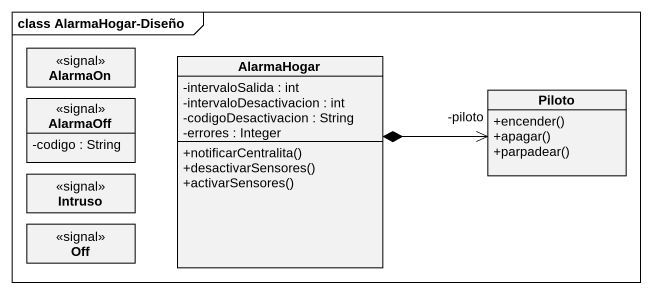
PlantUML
@startuml
mainframe class AlarmaHogar-Diseño
hide circle
hide empty members
skinparam classAttributeIconSize 0
class AlarmaOn <<signal>>
class AlarmaOff <<signal>> {
  -codigo : String
}
class AlarmaHogar {
  -intervaloSalida : int
  -intervaloDesactivacion : int
  -codigoDesactivacion : String
  -errores : Integer
  +notificarCentralita()
  +desactivarSensores()
  +activarSensores()
}
class Piloto {
  +encender()
  +apagar()
  +parpadear()
}
class Intruso <<signal>>
class Off <<signal>>
AlarmaHogar *-right-> "-piloto" Piloto
@enduml
